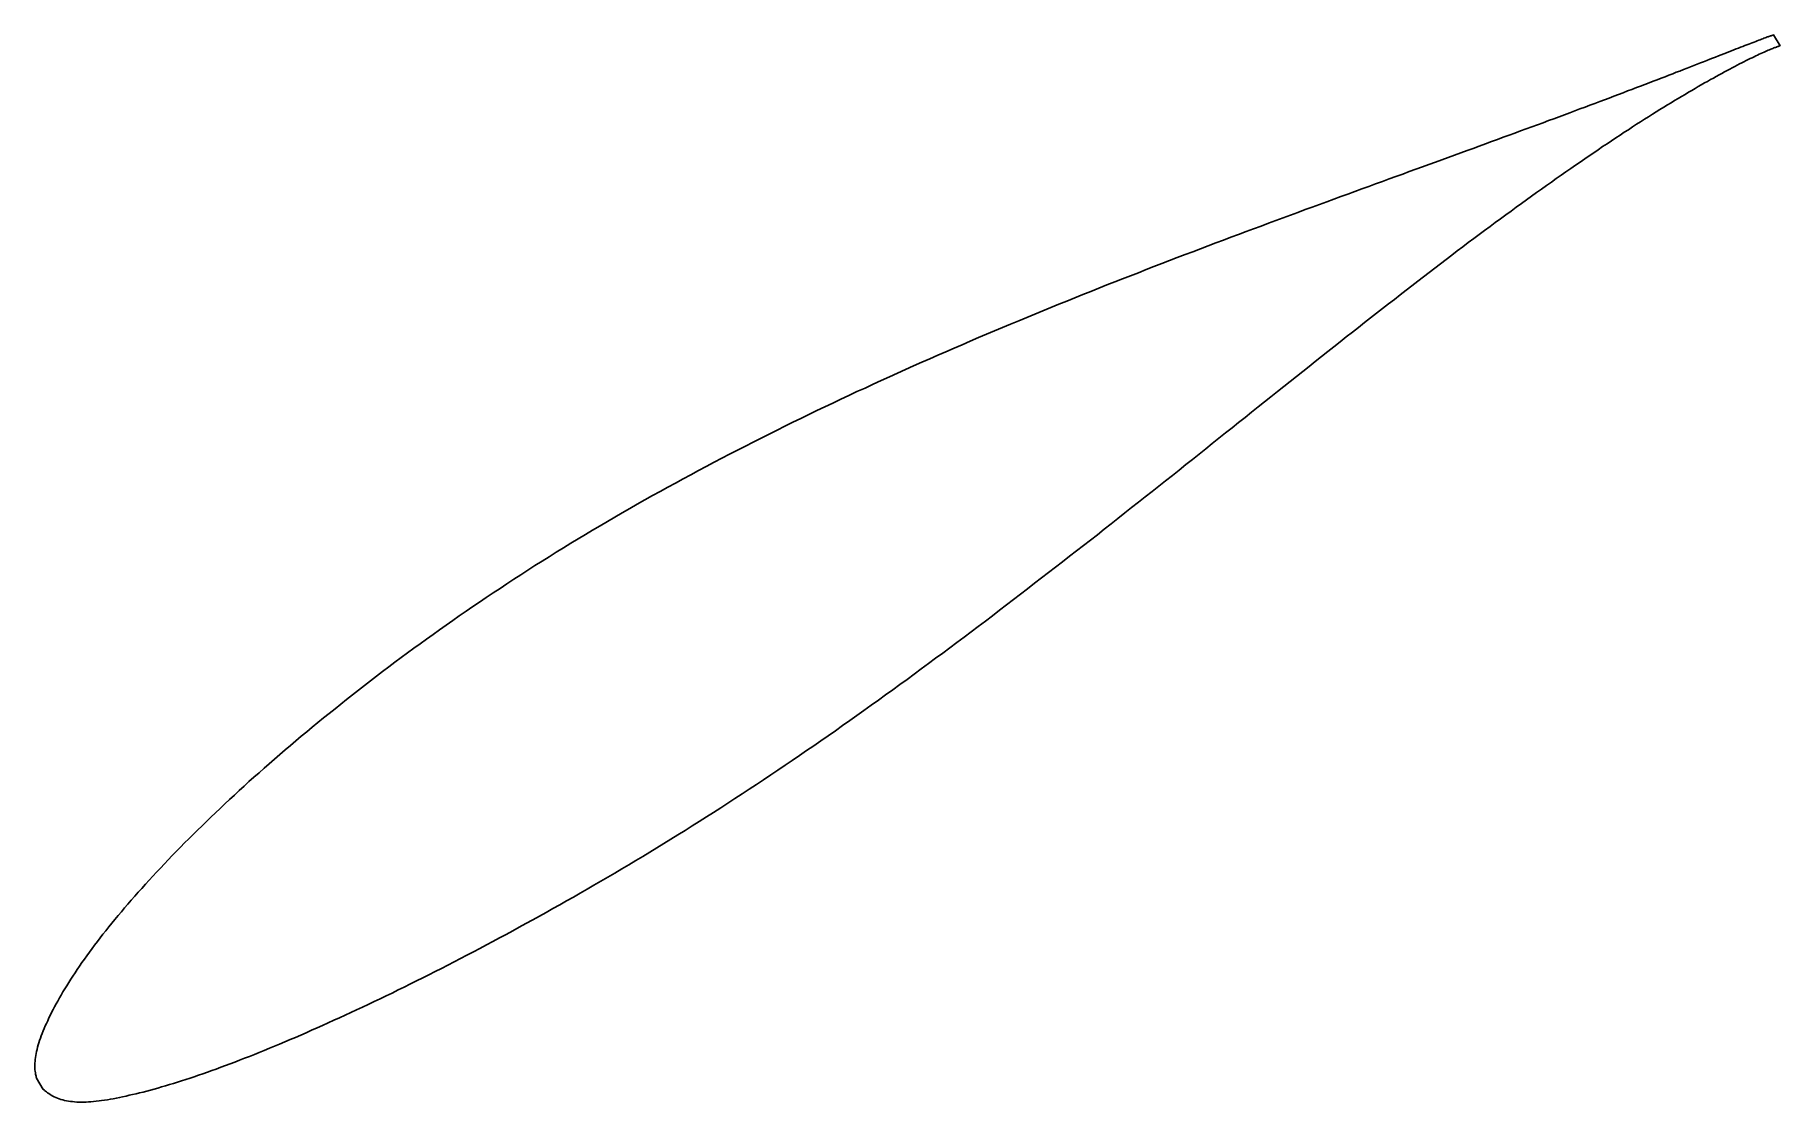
# Model space of a CAD drawing. Header units: metres. Extents: x -40 to 80, y -25 to 48.
import ezdxf

# ---------------------------------------------------------------- set-up
doc = ezdxf.new("R2010")
doc.units = ezdxf.units.M

msp = doc.modelspace()

# ---------------------------------------------------------------- linework, layer by layer
msp.add_lwpolyline([(79.47, 48.4), (79.47, 48.4), (79.46, 48.4), (79.45, 48.4), (79.43, 48.39), (79.41, 48.38), (79.38, 48.37), (79.35, 48.36), (79.31, 48.35), (79.26, 48.33), (79.22, 48.32), (79.16, 48.3), (79.1, 48.28), (79.04, 48.26), (78.97, 48.23), (78.9, 48.2), (78.82, 48.17), (78.74, 48.14), (78.65, 48.11), (78.56, 48.07), (78.46, 48.04), (78.36, 48), (78.25, 47.96), (78.14, 47.91), (78.02, 47.87), (77.9, 47.82), (77.77, 47.77), (77.64, 47.72), (77.51, 47.67), (77.37, 47.61), (77.22, 47.56), (77.07, 47.5), (76.91, 47.44), (76.75, 47.37), (76.59, 47.31), (76.42, 47.24), (76.24, 47.18), (76.06, 47.11), (75.88, 47.03), (75.69, 46.96), (75.5, 46.88), (75.3, 46.81), (75.1, 46.73), (74.89, 46.65), (74.68, 46.56), (74.46, 46.48), (74.24, 46.39), (74.01, 46.3), (73.78, 46.21), (73.55, 46.12), (73.31, 46.03), (73.06, 45.93), (72.81, 45.84), (72.56, 45.74), (72.3, 45.64), (72.04, 45.54), (71.77, 45.44), (71.5, 45.33), (71.22, 45.23), (70.94, 45.12), (70.65, 45.01), (70.36, 44.9), (70.07, 44.79), (69.77, 44.67), (69.47, 44.56), (69.16, 44.44), (68.85, 44.32), (68.53, 44.2), (68.21, 44.08), (67.89, 43.96), (67.56, 43.84), (67.22, 43.71), (66.89, 43.59), (66.55, 43.46), (66.2, 43.33), (65.85, 43.2), (65.5, 43.07), (65.14, 42.93), (64.78, 42.8), (64.41, 42.66), (64.04, 42.53), (63.67, 42.39), (63.29, 42.25), (62.91, 42.11), (62.52, 41.97), (62.13, 41.82), (61.74, 41.68), (61.34, 41.53), (60.94, 41.39), (60.54, 41.24), (60.13, 41.09), (59.72, 40.94), (59.3, 40.79), (58.88, 40.63), (58.46, 40.48), (58.03, 40.32), (57.6, 40.17), (57.17, 40.01), (56.73, 39.85), (56.29, 39.69), (55.85, 39.53), (55.41, 39.37), (54.96, 39.2), (54.5, 39.04), (54.05, 38.87), (53.59, 38.7), (53.13, 38.54), (52.66, 38.37), (52.19, 38.2), (51.72, 38.02), (51.25, 37.85), (50.77, 37.68), (50.29, 37.5), (49.81, 37.33), (49.33, 37.15), (48.84, 36.97), (48.35, 36.79), (47.85, 36.61), (47.36, 36.43), (46.86, 36.24), (46.36, 36.06), (45.86, 35.87), (45.35, 35.69), (44.85, 35.5), (44.34, 35.31), (43.83, 35.12), (43.31, 34.93), (42.8, 34.73), (42.28, 34.54), (41.76, 34.35), (41.24, 34.15), (40.71, 33.95), (40.19, 33.75), (39.66, 33.55), (39.13, 33.35), (38.6, 33.15), (38.07, 32.94), (37.54, 32.74), (37, 32.53), (36.46, 32.32), (35.93, 32.11), (35.39, 31.9), (34.85, 31.69), (34.31, 31.48), (33.76, 31.27), (33.22, 31.05), (32.67, 30.83), (32.13, 30.61), (31.58, 30.4), (31.03, 30.17), (30.48, 29.95), (29.93, 29.73), (29.38, 29.5), (28.83, 29.28), (28.28, 29.05), (27.73, 28.82), (27.17, 28.59), (26.62, 28.36), (26.07, 28.13), (25.51, 27.89), (24.96, 27.66), (24.41, 27.42), (23.85, 27.18), (23.3, 26.94), (22.74, 26.7), (22.19, 26.46), (21.63, 26.21), (21.08, 25.97), (20.52, 25.72), (19.97, 25.47), (19.41, 25.22), (18.86, 24.97), (18.3, 24.72), (17.75, 24.47), (17.2, 24.21), (16.64, 23.96), (16.09, 23.7), (15.54, 23.44), (14.99, 23.18), (14.44, 22.92), (13.89, 22.66), (13.34, 22.39), (12.79, 22.13), (12.25, 21.86), (11.7, 21.59), (11.16, 21.32), (10.61, 21.05), (10.07, 20.78), (9.53, 20.51), (8.99, 20.23), (8.45, 19.96), (7.91, 19.68), (7.38, 19.4), (6.84, 19.12), (6.31, 18.84), (5.78, 18.56), (5.25, 18.27), (4.72, 17.99), (4.19, 17.7), (3.67, 17.42), (3.14, 17.13), (2.62, 16.84), (2.1, 16.54), (1.58, 16.25), (1.07, 15.96), (0.55, 15.66), (0.04, 15.37), (-0.47, 15.07), (-0.97, 14.77), (-1.48, 14.47), (-1.98, 14.17), (-2.48, 13.87), (-2.98, 13.57), (-3.48, 13.26), (-3.97, 12.96), (-4.46, 12.65), (-4.95, 12.34), (-5.44, 12.04), (-5.92, 11.73), (-6.4, 11.42), (-6.88, 11.11), (-7.36, 10.8), (-7.83, 10.48), (-8.3, 10.17), (-8.77, 9.86), (-9.24, 9.54), (-9.7, 9.23), (-10.16, 8.91), (-10.62, 8.6), (-11.07, 8.28), (-11.52, 7.96), (-11.97, 7.65), (-12.42, 7.33), (-12.86, 7.01), (-13.3, 6.69), (-13.74, 6.38), (-14.17, 6.06), (-14.6, 5.74), (-15.03, 5.42), (-15.45, 5.1), (-15.88, 4.78), (-16.3, 4.46), (-16.71, 4.15), (-17.12, 3.83), (-17.53, 3.51), (-17.94, 3.19), (-18.35, 2.87), (-18.75, 2.56), (-19.14, 2.24), (-19.54, 1.92), (-19.93, 1.61), (-20.31, 1.29), (-20.7, 0.98), (-21.08, 0.66), (-21.46, 0.35), (-21.83, 0.03), (-22.2, -0.28), (-22.57, -0.59), (-22.93, -0.91), (-23.29, -1.22), (-23.65, -1.53), (-24, -1.84), (-24.35, -2.15), (-24.7, -2.45), (-25.04, -2.76), (-25.38, -3.07), (-25.71, -3.37), (-26.04, -3.68), (-26.37, -3.98), (-26.7, -4.29), (-27.02, -4.59), (-27.33, -4.89), (-27.65, -5.19), (-27.96, -5.49), (-28.26, -5.78), (-28.56, -6.08), (-28.86, -6.37), (-29.16, -6.67), (-29.45, -6.96), (-29.73, -7.25), (-30.02, -7.54), (-30.3, -7.82), (-30.57, -8.11), (-30.84, -8.39), (-31.11, -8.68), (-31.37, -8.96), (-31.63, -9.24), (-31.89, -9.51), (-32.14, -9.79), (-32.39, -10.07), (-32.63, -10.34), (-32.87, -10.61), (-33.11, -10.88), (-33.34, -11.15), (-33.57, -11.41), (-33.79, -11.68), (-34.01, -11.94), (-34.23, -12.2), (-34.44, -12.46), (-34.64, -12.71), (-34.85, -12.97), (-35.05, -13.22), (-35.24, -13.47), (-35.43, -13.71), (-35.62, -13.96), (-35.8, -14.2), (-35.98, -14.45), (-36.15, -14.69), (-36.32, -14.92), (-36.49, -15.16), (-36.65, -15.39), (-36.81, -15.62), (-36.96, -15.85), (-37.11, -16.08), (-37.25, -16.3), (-37.39, -16.52), (-37.53, -16.74), (-37.66, -16.95), (-37.79, -17.17), (-37.91, -17.38), (-38.03, -17.58), (-38.15, -17.79), (-38.26, -17.99), (-38.37, -18.19), (-38.47, -18.38), (-38.57, -18.58), (-38.67, -18.77), (-38.76, -18.95), (-38.84, -19.14), (-38.93, -19.32), (-39.01, -19.49), (-39.08, -19.67), (-39.15, -19.84), (-39.22, -20.01), (-39.28, -20.17), (-39.34, -20.33), (-39.39, -20.49), (-39.44, -20.65), (-39.49, -20.8), (-39.53, -20.95), (-39.57, -21.1), (-39.6, -21.24), (-39.63, -21.38), (-39.65, -21.52), (-39.67, -21.66), (-39.69, -21.79), (-39.7, -21.92), (-39.71, -22.04), (-39.71, -22.16), (-39.72, -22.28), (-39.71, -22.39), (-39.71, -22.5), (-39.7, -22.6), (-39.68, -22.7), (-39.67, -22.79), (-39.65, -22.87), (-39.64, -22.94), (-39.62, -23), (-39.61, -23.05), (-39.6, -23.08), (-39.14, -23.84), (-39.14, -23.84), (-39.12, -23.86), (-39.09, -23.88), (-39.05, -23.91), (-38.99, -23.96), (-38.93, -24.02), (-38.85, -24.07), (-38.77, -24.13), (-38.68, -24.19), (-38.59, -24.25), (-38.49, -24.3), (-38.39, -24.36), (-38.28, -24.4), (-38.17, -24.45), (-38.06, -24.49), (-37.94, -24.53), (-37.81, -24.56), (-37.69, -24.6), (-37.56, -24.62), (-37.42, -24.65), (-37.28, -24.67), (-37.14, -24.68), (-37, -24.7), (-36.85, -24.71), (-36.69, -24.71), (-36.54, -24.71), (-36.37, -24.71), (-36.21, -24.71), (-36.04, -24.7), (-35.87, -24.69), (-35.69, -24.67), (-35.51, -24.65), (-35.32, -24.63), (-35.14, -24.6), (-34.94, -24.58), (-34.74, -24.55), (-34.54, -24.51), (-34.34, -24.48), (-34.13, -24.44), (-33.91, -24.4), (-33.7, -24.35), (-33.47, -24.3), (-33.25, -24.25), (-33.02, -24.2), (-32.78, -24.15), (-32.54, -24.09), (-32.3, -24.03), (-32.05, -23.96), (-31.8, -23.9), (-31.55, -23.83), (-31.29, -23.76), (-31.03, -23.68), (-30.76, -23.6), (-30.49, -23.52), (-30.22, -23.44), (-29.94, -23.35), (-29.66, -23.26), (-29.37, -23.17), (-29.08, -23.08), (-28.79, -22.98), (-28.5, -22.88), (-28.2, -22.77), (-27.89, -22.67), (-27.59, -22.56), (-27.28, -22.45), (-26.96, -22.33), (-26.65, -22.21), (-26.33, -22.09), (-26, -21.97), (-25.68, -21.84), (-25.34, -21.71), (-25.01, -21.58), (-24.67, -21.45), (-24.33, -21.31), (-23.99, -21.17), (-23.64, -21.03), (-23.29, -20.88), (-22.94, -20.74), (-22.58, -20.59), (-22.22, -20.43), (-21.85, -20.28), (-21.49, -20.12), (-21.12, -19.96), (-20.75, -19.79), (-20.37, -19.63), (-19.99, -19.46), (-19.61, -19.29), (-19.22, -19.11), (-18.84, -18.94), (-18.45, -18.76), (-18.05, -18.58), (-17.66, -18.39), (-17.26, -18.21), (-16.86, -18.02), (-16.45, -17.83), (-16.05, -17.63), (-15.64, -17.44), (-15.23, -17.24), (-14.81, -17.03), (-14.39, -16.83), (-13.97, -16.62), (-13.55, -16.41), (-13.13, -16.2), (-12.7, -15.99), (-12.27, -15.77), (-11.84, -15.55), (-11.41, -15.33), (-10.97, -15.11), (-10.54, -14.88), (-10.1, -14.65), (-9.65, -14.42), (-9.21, -14.19), (-8.76, -13.95), (-8.32, -13.71), (-7.87, -13.47), (-7.41, -13.23), (-6.96, -12.98), (-6.51, -12.73), (-6.05, -12.48), (-5.59, -12.23), (-5.13, -11.97), (-4.67, -11.72), (-4.2, -11.46), (-3.74, -11.2), (-3.27, -10.93), (-2.8, -10.67), (-2.33, -10.4), (-1.86, -10.13), (-1.39, -9.85), (-0.91, -9.58), (-0.44, -9.3), (0.04, -9.02), (0.52, -8.74), (1, -8.45), (1.48, -8.17), (1.96, -7.88), (2.44, -7.59), (2.92, -7.29), (3.4, -7), (3.89, -6.7), (4.37, -6.4), (4.86, -6.1), (5.34, -5.79), (5.83, -5.49), (6.32, -5.18), (6.81, -4.87), (7.3, -4.55), (7.79, -4.24), (8.27, -3.92), (8.76, -3.6), (9.25, -3.28), (9.75, -2.95), (10.24, -2.63), (10.73, -2.3), (11.22, -1.97), (11.71, -1.64), (12.2, -1.31), (12.69, -0.97), (13.19, -0.63), (13.68, -0.3), (14.17, 0.04), (14.66, 0.39), (15.16, 0.73), (15.65, 1.08), (16.14, 1.42), (16.63, 1.77), (17.12, 2.12), (17.61, 2.47), (18.11, 2.82), (18.6, 3.18), (19.09, 3.53), (19.58, 3.89), (20.07, 4.25), (20.56, 4.61), (21.05, 4.96), (21.54, 5.33), (22.03, 5.69), (22.52, 6.05), (23.01, 6.41), (23.49, 6.78), (23.98, 7.14), (24.47, 7.51), (24.95, 7.88), (25.44, 8.24), (25.92, 8.61), (26.41, 8.98), (26.89, 9.35), (27.38, 9.72), (27.86, 10.09), (28.34, 10.46), (28.82, 10.83), (29.3, 11.2), (29.78, 11.57), (30.26, 11.94), (30.74, 12.31), (31.22, 12.68), (31.69, 13.05), (32.17, 13.42), (32.64, 13.79), (33.12, 14.16), (33.59, 14.54), (34.06, 14.91), (34.53, 15.28), (35, 15.65), (35.47, 16.02), (35.94, 16.39), (36.4, 16.75), (36.87, 17.12), (37.33, 17.49), (37.8, 17.86), (38.26, 18.22), (38.72, 18.59), (39.18, 18.96), (39.64, 19.32), (40.09, 19.68), (40.55, 20.05), (41, 20.41), (41.45, 20.77), (41.9, 21.13), (42.35, 21.49), (42.8, 21.84), (43.25, 22.2), (43.69, 22.56), (44.14, 22.91), (44.58, 23.26), (45.02, 23.61), (45.46, 23.96), (45.9, 24.31), (46.33, 24.66), (46.77, 25), (47.2, 25.35), (47.63, 25.69), (48.06, 26.03), (48.49, 26.37), (48.91, 26.71), (49.34, 27.04), (49.76, 27.37), (50.18, 27.71), (50.6, 28.04), (51.02, 28.36), (51.43, 28.69), (51.84, 29.01), (52.25, 29.33), (52.66, 29.65), (53.07, 29.97), (53.48, 30.28), (53.88, 30.6), (54.28, 30.91), (54.68, 31.22), (55.08, 31.52), (55.47, 31.83), (55.86, 32.13), (56.25, 32.43), (56.64, 32.72), (57.03, 33.02), (57.41, 33.31), (57.79, 33.6), (58.17, 33.88), (58.55, 34.17), (58.93, 34.45), (59.3, 34.72), (59.67, 35), (60.04, 35.27), (60.4, 35.54), (60.76, 35.81), (61.12, 36.07), (61.48, 36.33), (61.84, 36.59), (62.19, 36.85), (62.54, 37.1), (62.89, 37.35), (63.23, 37.6), (63.57, 37.84), (63.91, 38.09), (64.25, 38.32), (64.58, 38.56), (64.91, 38.79), (65.24, 39.02), (65.57, 39.25), (65.89, 39.47), (66.21, 39.69), (66.53, 39.91), (66.84, 40.12), (67.15, 40.33), (67.46, 40.54), (67.76, 40.75), (68.06, 40.95), (68.36, 41.15), (68.66, 41.34), (68.95, 41.54), (69.24, 41.73), (69.52, 41.91), (69.81, 42.1), (70.09, 42.28), (70.36, 42.45), (70.63, 42.63), (70.9, 42.8), (71.17, 42.97), (71.43, 43.13), (71.69, 43.29), (71.95, 43.45), (72.2, 43.61), (72.45, 43.76), (72.69, 43.91), (72.94, 44.05), (73.17, 44.19), (73.41, 44.33), (73.64, 44.47), (73.87, 44.6), (74.09, 44.73), (74.31, 44.86), (74.52, 44.99), (74.74, 45.11), (74.94, 45.22), (75.15, 45.34), (75.35, 45.45), (75.55, 45.56), (75.74, 45.67), (75.93, 45.77), (76.11, 45.87), (76.29, 45.97), (76.47, 46.06), (76.64, 46.15), (76.81, 46.24), (76.97, 46.32), (77.13, 46.41), (77.29, 46.49), (77.44, 46.56), (77.59, 46.64), (77.73, 46.71), (77.87, 46.78), (78.01, 46.84), (78.14, 46.91), (78.26, 46.97), (78.38, 47.02), (78.5, 47.08), (78.61, 47.13), (78.72, 47.18), (78.83, 47.23), (78.93, 47.27), (79.02, 47.31), (79.11, 47.35), (79.2, 47.39), (79.28, 47.42), (79.35, 47.45), (79.43, 47.48), (79.49, 47.51), (79.56, 47.53), (79.61, 47.55), (79.67, 47.57), (79.71, 47.59), (79.76, 47.61), (79.8, 47.62), (79.83, 47.63), (79.86, 47.64), (79.88, 47.65), (79.9, 47.65), (79.91, 47.66), (79.92, 47.66), (79.92, 47.66)], close=True)

doc.saveas('drawing.dxf')
